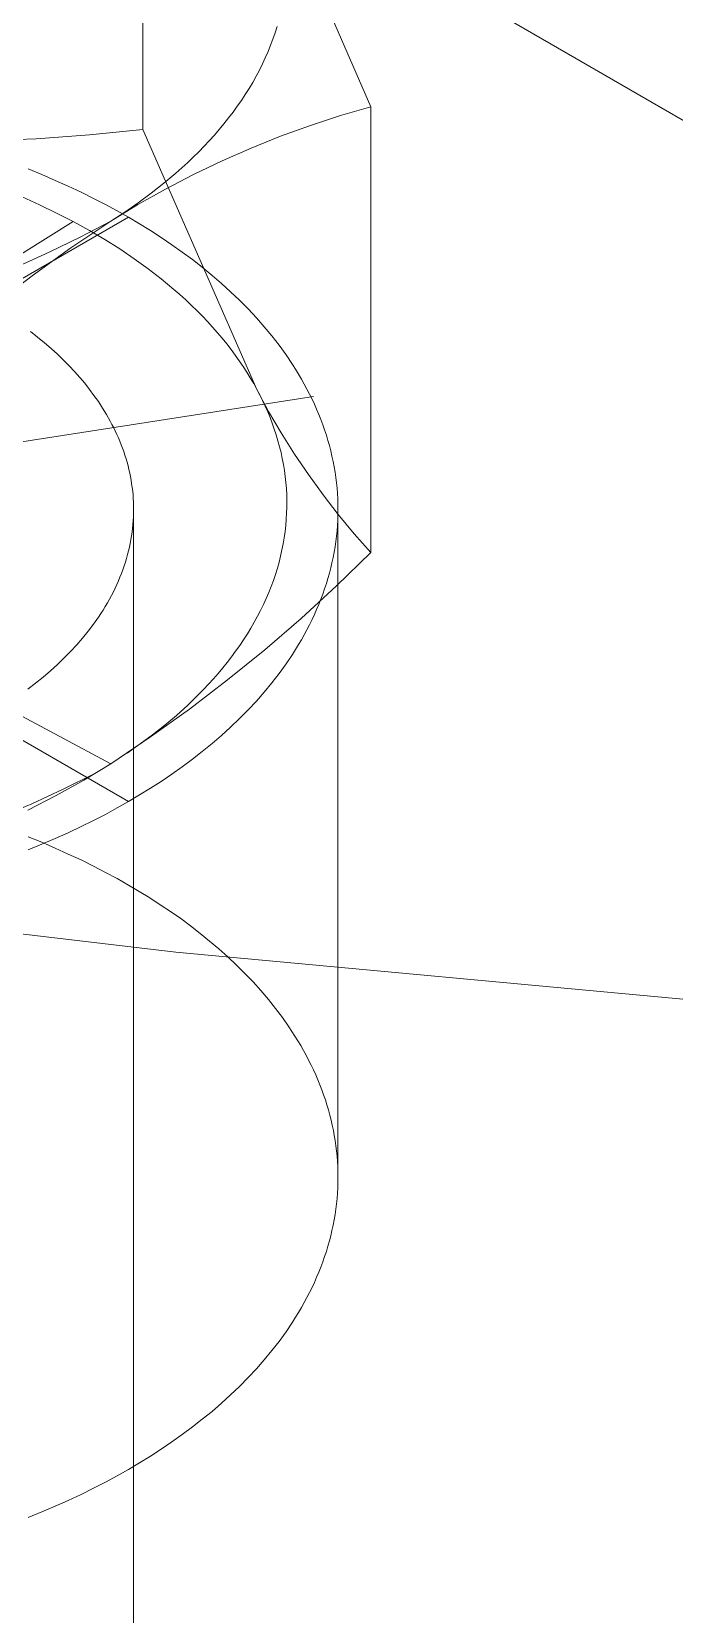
# Model space of a CAD drawing. Header units: millimetres. Extents: x -263 to 4879, y -277 to 2995.
# Drawn here: x 4021.23 to 4026.84, y 2111.66 to 2125.47 of the extents above; entities that cross this region are included whole.
import ezdxf

# ---------------------------------------------------------------- set-up
doc = ezdxf.new("R2010")
doc.units = ezdxf.units.MM
doc.layers.add('ZANO_R', color=7, linetype='Continuous', lineweight=0)

msp = doc.modelspace()

# ---------------------------------------------------------------- linework, layer by layer
at = {"layer": 'ZANO_R'}
for p, q in [((3998.745, 2140.959), (4159.93, 2047.899)), ((4022.204, 2124.612), (4022.204, 2128.501)), ((4024.194, 2124.81), (4023.252, 2126.978)), ((4023.359, 2125.456), (4023.34, 2125.401)), ((4023.376, 2125.511), (4023.359, 2125.456)), ((4023.297, 2125.292), (4023.273, 2125.238)), ((4023.319, 2125.347), (4023.297, 2125.292)), ((4023.34, 2125.401), (4023.319, 2125.347)), ((4023.248, 2125.184), (4023.221, 2125.13)), ((4023.273, 2125.238), (4023.248, 2125.184)), ((4023.163, 2125.023), (4023.131, 2124.97)), ((4023.193, 2125.076), (4023.163, 2125.023)), ((4023.221, 2125.13), (4023.193, 2125.076)), ((4023.064, 2124.865), (4023.028, 2124.814)), ((4023.098, 2124.918), (4023.064, 2124.865)), ((4023.131, 2124.97), (4023.098, 2124.918)), ((4022.991, 2124.762), (4022.952, 2124.712)), ((4023.028, 2124.814), (4022.991, 2124.762)), ((4023.666, 2124.647), (4023.929, 2124.733)), ((4023.929, 2124.733), (4024.194, 2124.81)), ((4024.194, 2120.921), (4024.194, 2124.81)), ((4021.739, 2124.564), (4022.204, 2124.612)), ((4022.204, 2124.612), (4023.199, 2122.344)), ((4022.871, 2124.611), (4022.828, 2124.562)), ((4022.912, 2124.661), (4022.871, 2124.611)), ((4022.952, 2124.712), (4022.912, 2124.661)), ((4023.406, 2124.552), (4023.666, 2124.647)), ((4020.805, 2124.515), (4021.273, 2124.531)), ((4021.273, 2124.531), (4021.739, 2124.564)), ((4022.738, 2124.465), (4022.692, 2124.417)), ((4022.784, 2124.513), (4022.738, 2124.465)), ((4022.828, 2124.562), (4022.784, 2124.513)), ((4022.896, 2124.338), (4023.149, 2124.449)), ((4023.149, 2124.449), (4023.406, 2124.552)), ((4022.595, 2124.323), (4022.545, 2124.277)), ((4022.644, 2124.37), (4022.595, 2124.323)), ((4022.692, 2124.417), (4022.644, 2124.37)), ((4022.646, 2124.219), (4022.896, 2124.338)), ((4021.321, 2124.218), (4021.201, 2124.267)), ((4021.438, 2124.168), (4021.321, 2124.218)), ((4022.493, 2124.231), (4022.387, 2124.142)), ((4022.401, 2124.091), (4022.646, 2124.219)), ((4022.545, 2124.277), (4022.493, 2124.231)), ((4021.553, 2124.117), (4021.438, 2124.168)), ((4021.664, 2124.065), (4021.553, 2124.117)), ((4021.772, 2124.011), (4021.664, 2124.065)), ((4022.16, 2123.956), (4022.401, 2124.091)), ((4022.277, 2124.056), (4022.163, 2123.972)), ((4022.387, 2124.142), (4022.277, 2124.056)), ((4021.149, 2124.024), (4021.302, 2123.955)), ((4021.302, 2123.955), (4021.451, 2123.883)), ((4021.877, 2123.957), (4021.772, 2124.011)), ((4021.979, 2123.902), (4021.877, 2123.957)), ((4021.923, 2123.813), (4022.16, 2123.956)), ((4022.078, 2123.846), (4021.979, 2123.902)), ((4022.163, 2123.972), (4022.045, 2123.891)), ((4022.078, 2118.748), (4013.248, 2123.846)), ((4013.248, 2118.748), (4022.078, 2123.846)), ((4013.73, 2118.889), (4021.596, 2123.809)), ((4021.451, 2123.883), (4021.596, 2123.809)), ((4021.576, 2123.579), (4021.923, 2123.813)), ((4021.596, 2123.809), (4021.737, 2123.731)), ((4021.923, 2123.813), (4021.657, 2123.671)), ((4022.045, 2123.891), (4021.923, 2123.813)), ((4022.175, 2123.789), (4022.078, 2123.846)), ((4022.271, 2123.73), (4022.175, 2123.789)), ((4021.923, 2119.078), (4013.403, 2123.62)), ((4021.657, 2123.671), (4021.386, 2123.54)), ((4021.737, 2123.731), (4021.872, 2123.651)), ((4021.872, 2123.651), (4022.003, 2123.569)), ((4022.365, 2123.669), (4022.271, 2123.73)), ((4022.457, 2123.606), (4022.365, 2123.669)), ((4021.386, 2123.54), (4021.111, 2123.417)), ((4021.236, 2123.336), (4021.576, 2123.579)), ((4022.003, 2123.569), (4022.129, 2123.484)), ((4022.129, 2123.484), (4022.25, 2123.397)), ((4022.548, 2123.542), (4022.457, 2123.606)), ((4022.637, 2123.476), (4022.548, 2123.542)), ((4022.25, 2123.397), (4022.365, 2123.308)), ((4022.723, 2123.409), (4022.637, 2123.476)), ((4022.808, 2123.339), (4022.723, 2123.409)), ((4020.903, 2123.082), (4021.236, 2123.336)), ((4022.365, 2123.308), (4022.475, 2123.217)), ((4022.475, 2123.217), (4022.527, 2123.171)), ((4022.89, 2123.268), (4022.808, 2123.339)), ((4022.97, 2123.196), (4022.89, 2123.268)), ((4022.527, 2123.171), (4022.579, 2123.124)), ((4022.579, 2123.124), (4022.629, 2123.077)), ((4022.629, 2123.077), (4022.677, 2123.03)), ((4023.048, 2123.122), (4022.97, 2123.196)), ((4023.123, 2123.046), (4023.048, 2123.122)), ((4022.677, 2123.03), (4022.724, 2122.983)), ((4022.724, 2122.983), (4022.769, 2122.935)), ((4022.769, 2122.935), (4022.813, 2122.887)), ((4023.195, 2122.969), (4023.123, 2123.046)), ((4023.264, 2122.89), (4023.195, 2122.969)), ((4021.223, 2122.848), (4021.285, 2122.799)), ((4021.285, 2122.799), (4021.345, 2122.75)), ((4022.813, 2122.887), (4022.856, 2122.838)), ((4022.856, 2122.838), (4022.897, 2122.79)), ((4023.33, 2122.81), (4023.264, 2122.89)), ((4023.394, 2122.729), (4023.33, 2122.81)), ((4021.345, 2122.75), (4021.402, 2122.7)), ((4021.402, 2122.7), (4021.457, 2122.65)), ((4022.897, 2122.79), (4022.937, 2122.741)), ((4022.937, 2122.741), (4022.975, 2122.691)), ((4022.975, 2122.691), (4023.011, 2122.642)), ((4023.454, 2122.646), (4023.394, 2122.729)), ((4021.457, 2122.65), (4021.51, 2122.6)), ((4021.51, 2122.6), (4021.56, 2122.55)), ((4021.56, 2122.55), (4021.607, 2122.499)), ((4023.011, 2122.642), (4023.046, 2122.593)), ((4023.046, 2122.593), (4023.08, 2122.543)), ((4023.08, 2122.543), (4023.112, 2122.493)), ((4023.51, 2122.562), (4023.454, 2122.646)), ((4023.537, 2122.519), (4023.51, 2122.562)), ((4023.563, 2122.477), (4023.537, 2122.519)), ((4021.607, 2122.499), (4021.652, 2122.448)), ((4021.652, 2122.448), (4021.696, 2122.397)), ((4021.696, 2122.397), (4021.737, 2122.344)), ((4023.112, 2122.493), (4023.142, 2122.444)), ((4023.142, 2122.444), (4023.172, 2122.394)), ((4023.172, 2122.394), (4023.199, 2122.344)), ((4023.589, 2122.434), (4023.563, 2122.477)), ((4023.613, 2122.39), (4023.589, 2122.434)), ((4023.636, 2122.347), (4023.613, 2122.39)), ((4011.632, 2120.416), (4023.694, 2122.282)), ((4021.737, 2122.344), (4021.777, 2122.291)), ((4021.777, 2122.291), (4021.816, 2122.237)), ((4023.199, 2122.344), (4023.302, 2122.152)), ((4023.199, 2122.344), (4023.225, 2122.296)), ((4023.225, 2122.296), (4023.249, 2122.247)), ((4023.249, 2122.247), (4023.272, 2122.198)), ((4023.659, 2122.303), (4023.636, 2122.347)), ((4023.681, 2122.259), (4023.659, 2122.303)), ((4023.701, 2122.215), (4023.681, 2122.259)), ((4021.816, 2122.237), (4021.852, 2122.181)), ((4021.852, 2122.181), (4021.886, 2122.125)), ((4021.886, 2122.125), (4021.919, 2122.068)), ((4023.272, 2122.198), (4023.294, 2122.148)), ((4023.294, 2122.148), (4023.314, 2122.098)), ((4023.302, 2122.152), (4023.412, 2121.964)), ((4023.721, 2122.17), (4023.701, 2122.215)), ((4023.74, 2122.125), (4023.721, 2122.17)), ((4023.758, 2122.08), (4023.74, 2122.125)), ((4021.919, 2122.068), (4021.934, 2122.039)), ((4021.934, 2122.039), (4021.949, 2122.01)), ((4021.949, 2122.01), (4021.963, 2121.981)), ((4021.963, 2121.981), (4021.977, 2121.951)), ((4023.314, 2122.098), (4023.333, 2122.048)), ((4023.333, 2122.048), (4023.351, 2121.998)), ((4023.351, 2121.998), (4023.368, 2121.947)), ((4023.412, 2121.964), (4023.528, 2121.78)), ((4023.775, 2122.035), (4023.758, 2122.08)), ((4023.791, 2121.99), (4023.775, 2122.035)), ((4023.806, 2121.945), (4023.791, 2121.99)), ((4021.977, 2121.951), (4021.99, 2121.921)), ((4021.99, 2121.921), (4022.003, 2121.891)), ((4022.003, 2121.891), (4022.015, 2121.861)), ((4022.015, 2121.861), (4022.026, 2121.831)), ((4022.026, 2121.831), (4022.037, 2121.801)), ((4023.368, 2121.947), (4023.383, 2121.896)), ((4023.383, 2121.896), (4023.397, 2121.844)), ((4023.397, 2121.844), (4023.41, 2121.793)), ((4023.819, 2121.899), (4023.806, 2121.945)), ((4023.832, 2121.853), (4023.819, 2121.899)), ((4023.844, 2121.807), (4023.832, 2121.853)), ((4022.037, 2121.801), (4022.047, 2121.77)), ((4022.047, 2121.77), (4022.057, 2121.739)), ((4022.057, 2121.739), (4022.066, 2121.708)), ((4022.066, 2121.708), (4022.074, 2121.677)), ((4023.41, 2121.793), (4023.421, 2121.741)), ((4023.421, 2121.741), (4023.431, 2121.688)), ((4023.431, 2121.688), (4023.44, 2121.636)), ((4023.528, 2121.78), (4023.649, 2121.6)), ((4023.855, 2121.761), (4023.844, 2121.807)), ((4023.865, 2121.715), (4023.855, 2121.761)), ((4023.874, 2121.669), (4023.865, 2121.715)), ((4022.074, 2121.677), (4022.082, 2121.646)), ((4022.082, 2121.646), (4022.089, 2121.614)), ((4022.089, 2121.614), (4022.096, 2121.583)), ((4022.096, 2121.583), (4022.101, 2121.551)), ((4022.101, 2121.551), (4022.106, 2121.52)), ((4023.44, 2121.636), (4023.447, 2121.583)), ((4023.447, 2121.583), (4023.453, 2121.531)), ((4023.649, 2121.6), (4023.777, 2121.423)), ((4023.882, 2121.623), (4023.874, 2121.669)), ((4023.888, 2121.576), (4023.882, 2121.623)), ((4023.894, 2121.53), (4023.888, 2121.576)), ((4022.106, 2121.52), (4022.111, 2121.488)), ((4022.111, 2121.488), (4022.115, 2121.456)), ((4022.115, 2121.456), (4022.118, 2121.423)), ((4022.118, 2121.423), (4022.12, 2121.391)), ((4023.453, 2121.531), (4023.457, 2121.478)), ((4023.457, 2121.478), (4023.46, 2121.424)), ((4023.46, 2121.424), (4023.461, 2121.371)), ((4023.777, 2121.423), (4023.91, 2121.251)), ((4023.899, 2121.483), (4023.894, 2121.53)), ((4023.903, 2121.437), (4023.899, 2121.483)), ((4023.905, 2121.39), (4023.903, 2121.437)), ((4022.12, 2121.391), (4022.122, 2121.359)), ((4022.122, 2121.359), (4022.123, 2121.327)), ((4022.123, 2121.327), (4022.123, 2121.294)), ((4022.123, 2121.294), (4022.123, 2121.262)), ((4023.461, 2121.318), (4023.459, 2121.264)), ((4023.461, 2121.371), (4023.461, 2121.318)), ((4023.907, 2121.343), (4023.905, 2121.39)), ((4023.907, 2121.297), (4023.907, 2121.343)), ((4023.907, 2121.25), (4023.907, 2121.297)), ((4022.117, 2121.164), (4022.114, 2121.131)), ((4022.12, 2121.196), (4022.117, 2121.164)), ((4022.122, 2121.229), (4022.12, 2121.196)), ((4022.123, 2121.262), (4022.122, 2121.229)), ((4022.123, 2121.262), (4022.123, 2033.898)), ((4023.452, 2121.157), (4023.446, 2121.104)), ((4023.456, 2121.211), (4023.452, 2121.157)), ((4023.459, 2121.264), (4023.456, 2121.211)), ((4023.899, 2121.11), (4023.903, 2121.157)), ((4023.903, 2121.157), (4023.905, 2121.203)), ((4023.905, 2121.203), (4023.907, 2121.25)), ((4023.907, 2121.203), (4023.907, 2115.47)), ((4023.91, 2121.251), (4024.05, 2121.084)), ((4022.094, 2121), (4022.087, 2120.967)), ((4022.1, 2121.033), (4022.094, 2121)), ((4022.105, 2121.066), (4022.1, 2121.033)), ((4022.11, 2121.098), (4022.105, 2121.066)), ((4022.114, 2121.131), (4022.11, 2121.098)), ((4023.429, 2120.997), (4023.418, 2120.943)), ((4023.438, 2121.05), (4023.429, 2120.997)), ((4023.446, 2121.104), (4023.438, 2121.05)), ((4023.882, 2120.971), (4023.888, 2121.017)), ((4023.888, 2121.017), (4023.894, 2121.064)), ((4023.894, 2121.064), (4023.899, 2121.11)), ((4024.05, 2121.084), (4024.194, 2120.921)), ((4022.061, 2120.869), (4022.051, 2120.837)), ((4022.07, 2120.902), (4022.061, 2120.869)), ((4022.079, 2120.935), (4022.07, 2120.902)), ((4022.087, 2120.967), (4022.079, 2120.935)), ((4023.406, 2120.89), (4023.393, 2120.837)), ((4023.418, 2120.943), (4023.406, 2120.89)), ((4023.855, 2120.832), (4023.865, 2120.878)), ((4023.865, 2120.878), (4023.874, 2120.924)), ((4023.874, 2120.924), (4023.882, 2120.971)), ((4024.194, 2120.921), (4023.894, 2120.629)), ((4022.017, 2120.739), (4022.004, 2120.707)), ((4022.029, 2120.771), (4022.017, 2120.739)), ((4022.041, 2120.804), (4022.029, 2120.771)), ((4022.051, 2120.837), (4022.041, 2120.804)), ((4023.361, 2120.73), (4023.343, 2120.677)), ((4023.378, 2120.783), (4023.361, 2120.73)), ((4023.393, 2120.837), (4023.378, 2120.783)), ((4023.819, 2120.694), (4023.832, 2120.74)), ((4023.832, 2120.74), (4023.844, 2120.786)), ((4023.844, 2120.786), (4023.855, 2120.832)), ((4021.962, 2120.61), (4021.946, 2120.578)), ((4021.977, 2120.642), (4021.962, 2120.61)), ((4021.991, 2120.674), (4021.977, 2120.642)), ((4022.004, 2120.707), (4021.991, 2120.674)), ((4023.324, 2120.625), (4023.303, 2120.572)), ((4023.343, 2120.677), (4023.324, 2120.625)), ((4023.894, 2120.629), (4023.586, 2120.346)), ((4023.775, 2120.558), (4023.791, 2120.603)), ((4023.791, 2120.603), (4023.806, 2120.649)), ((4023.806, 2120.649), (4023.819, 2120.694)), ((3995.681, 2120.549), (4022.493, 2117.435)), ((4021.876, 2120.451), (4021.856, 2120.419)), ((4021.894, 2120.482), (4021.876, 2120.451)), ((4021.912, 2120.514), (4021.894, 2120.482)), ((4021.929, 2120.546), (4021.912, 2120.514)), ((4021.946, 2120.578), (4021.929, 2120.546)), ((4023.256, 2120.467), (4023.231, 2120.415)), ((4023.28, 2120.519), (4023.256, 2120.467)), ((4023.303, 2120.572), (4023.28, 2120.519)), ((4023.721, 2120.423), (4023.74, 2120.468)), ((4023.74, 2120.468), (4023.758, 2120.513)), ((4023.758, 2120.513), (4023.775, 2120.558)), ((4021.816, 2120.357), (4021.772, 2120.295)), ((4021.836, 2120.388), (4021.816, 2120.357)), ((4021.856, 2120.419), (4021.836, 2120.388)), ((4023.176, 2120.312), (4023.147, 2120.261)), ((4023.204, 2120.364), (4023.176, 2120.312)), ((4023.231, 2120.415), (4023.204, 2120.364)), ((4023.586, 2120.346), (4023.269, 2120.073)), ((4023.659, 2120.29), (4023.681, 2120.335)), ((4023.681, 2120.335), (4023.701, 2120.379)), ((4023.701, 2120.379), (4023.721, 2120.423)), ((4021.677, 2120.174), (4021.626, 2120.115)), ((4021.726, 2120.234), (4021.677, 2120.174)), ((4021.772, 2120.295), (4021.726, 2120.234)), ((4023.116, 2120.211), (4023.083, 2120.16)), ((4023.147, 2120.261), (4023.116, 2120.211)), ((4023.589, 2120.16), (4023.613, 2120.203)), ((4023.613, 2120.203), (4023.636, 2120.247)), ((4023.636, 2120.247), (4023.659, 2120.29)), ((4021.572, 2120.056), (4021.515, 2119.999)), ((4021.626, 2120.115), (4021.572, 2120.056)), ((4023.269, 2120.073), (4022.944, 2119.809)), ((4023.014, 2120.06), (4022.978, 2120.011)), ((4023.049, 2120.11), (4023.014, 2120.06)), ((4023.083, 2120.16), (4023.049, 2120.11)), ((4023.454, 2119.948), (4023.51, 2120.032)), ((4023.51, 2120.032), (4023.537, 2120.074)), ((4023.537, 2120.074), (4023.563, 2120.117)), ((4023.563, 2120.117), (4023.589, 2120.16)), ((4021.457, 2119.943), (4021.396, 2119.887)), ((4021.515, 2119.999), (4021.457, 2119.943)), ((4022.901, 2119.914), (4022.861, 2119.866)), ((4022.94, 2119.962), (4022.901, 2119.914)), ((4022.978, 2120.011), (4022.94, 2119.962)), ((4023.394, 2119.865), (4023.454, 2119.948)), ((4021.267, 2119.78), (4021.2, 2119.728)), ((4021.332, 2119.833), (4021.267, 2119.78)), ((4021.396, 2119.887), (4021.332, 2119.833)), ((4022.944, 2119.809), (4022.611, 2119.555)), ((4022.777, 2119.772), (4022.733, 2119.725)), ((4022.82, 2119.819), (4022.777, 2119.772)), ((4022.861, 2119.866), (4022.82, 2119.819)), ((4023.264, 2119.703), (4023.33, 2119.783)), ((4023.33, 2119.783), (4023.394, 2119.865)), ((4022.642, 2119.634), (4022.595, 2119.589)), ((4022.688, 2119.679), (4022.642, 2119.634)), ((4022.733, 2119.725), (4022.688, 2119.679)), ((4023.123, 2119.547), (4023.195, 2119.625)), ((4023.195, 2119.625), (4023.264, 2119.703)), ((4022.611, 2119.555), (4022.271, 2119.312)), ((4022.497, 2119.5), (4022.395, 2119.414)), ((4022.595, 2119.589), (4022.497, 2119.5)), ((4023.048, 2119.472), (4023.123, 2119.547)), ((4022.395, 2119.414), (4022.289, 2119.331)), ((4022.89, 2119.325), (4022.97, 2119.397)), ((4022.97, 2119.397), (4023.048, 2119.472)), ((4022.271, 2119.312), (4021.923, 2119.078)), ((4022.179, 2119.25), (4022.067, 2119.171)), ((4022.289, 2119.331), (4022.179, 2119.25)), ((4022.723, 2119.185), (4022.808, 2119.254)), ((4022.808, 2119.254), (4022.89, 2119.325)), ((4021.923, 2119.078), (4021.687, 2118.935)), ((4022.548, 2119.051), (4022.637, 2119.117)), ((4022.637, 2119.117), (4022.723, 2119.185)), ((4021.687, 2118.935), (4021.446, 2118.8)), ((4021.779, 2118.991), (4021.509, 2118.855)), ((4022.271, 2118.864), (4022.365, 2118.924)), ((4022.365, 2118.924), (4022.457, 2118.987)), ((4022.457, 2118.987), (4022.548, 2119.051)), ((4021.446, 2118.8), (4021.2, 2118.672)), ((4021.509, 2118.855), (4021.234, 2118.729)), ((4022.078, 2118.748), (4022.175, 2118.805)), ((4022.175, 2118.805), (4022.271, 2118.864)), ((4021.234, 2118.729), (4020.955, 2118.612)), ((4021.877, 2118.636), (4021.979, 2118.692)), ((4021.979, 2118.692), (4022.078, 2118.748)), ((4021.553, 2118.476), (4021.664, 2118.529)), ((4021.664, 2118.529), (4021.772, 2118.582)), ((4021.772, 2118.582), (4021.877, 2118.636)), ((4021.321, 2118.392), (4021.201, 2118.441)), ((4021.201, 2118.326), (4021.321, 2118.375)), ((4021.321, 2118.375), (4021.438, 2118.425)), ((4021.438, 2118.342), (4021.321, 2118.392)), ((4021.438, 2118.425), (4021.553, 2118.476)), ((4021.553, 2118.29), (4021.438, 2118.342)), ((4021.664, 2118.238), (4021.553, 2118.29)), ((4021.772, 2118.185), (4021.664, 2118.238)), ((4021.877, 2118.13), (4021.772, 2118.185)), ((4021.979, 2118.075), (4021.877, 2118.13)), ((4022.078, 2118.019), (4021.979, 2118.075)), ((4022.172, 2117.964), (4022.078, 2118.019)), ((4022.265, 2117.907), (4022.172, 2117.964)), ((4022.356, 2117.848), (4022.265, 2117.907)), ((4022.446, 2117.788), (4022.356, 2117.848)), ((4022.534, 2117.726), (4022.446, 2117.788)), ((4022.62, 2117.662), (4022.534, 2117.726)), ((4022.705, 2117.597), (4022.62, 2117.662)), ((4022.787, 2117.53), (4022.705, 2117.597)), ((4022.493, 2117.435), (4049.887, 2114.892)), ((4022.868, 2117.462), (4022.787, 2117.53)), ((4022.946, 2117.392), (4022.868, 2117.462)), ((4023.022, 2117.321), (4022.946, 2117.392)), ((4023.095, 2117.248), (4023.022, 2117.321)), ((4023.166, 2117.174), (4023.095, 2117.248)), ((4023.234, 2117.098), (4023.166, 2117.174)), ((4023.3, 2117.021), (4023.234, 2117.098)), ((4023.362, 2116.943), (4023.3, 2117.021)), ((4023.422, 2116.863), (4023.362, 2116.943)), ((4023.479, 2116.783), (4023.422, 2116.863)), ((4023.532, 2116.701), (4023.479, 2116.783)), ((4023.582, 2116.618), (4023.532, 2116.701)), ((4023.606, 2116.576), (4023.582, 2116.618)), ((4023.629, 2116.534), (4023.606, 2116.576)), ((4023.651, 2116.491), (4023.629, 2116.534)), ((4023.673, 2116.449), (4023.651, 2116.491)), ((4023.693, 2116.406), (4023.673, 2116.449)), ((4023.713, 2116.363), (4023.693, 2116.406)), ((4023.731, 2116.32), (4023.713, 2116.363)), ((4023.749, 2116.276), (4023.731, 2116.32)), ((4023.766, 2116.233), (4023.749, 2116.276)), ((4023.782, 2116.189), (4023.766, 2116.233)), ((4023.797, 2116.145), (4023.782, 2116.189)), ((4023.811, 2116.101), (4023.797, 2116.145)), ((4023.824, 2116.057), (4023.811, 2116.101)), ((4023.836, 2116.012), (4023.824, 2116.057)), ((4023.847, 2115.968), (4023.836, 2116.012)), ((4023.858, 2115.923), (4023.847, 2115.968)), ((4023.867, 2115.879), (4023.858, 2115.923)), ((4023.875, 2115.834), (4023.867, 2115.879)), ((4023.883, 2115.789), (4023.875, 2115.834)), ((4023.889, 2115.744), (4023.883, 2115.789)), ((4023.895, 2115.699), (4023.889, 2115.744)), ((4023.899, 2115.654), (4023.895, 2115.699)), ((4023.903, 2115.609), (4023.899, 2115.654)), ((4023.905, 2115.563), (4023.903, 2115.609)), ((4023.903, 2115.33), (4023.905, 2115.377)), ((4023.905, 2115.377), (4023.907, 2115.423)), ((4023.907, 2115.423), (4023.907, 2115.47)), ((4023.888, 2115.191), (4023.894, 2115.237)), ((4023.894, 2115.237), (4023.899, 2115.284)), ((4023.899, 2115.284), (4023.903, 2115.33)), ((4023.865, 2115.052), (4023.874, 2115.098)), ((4023.874, 2115.098), (4023.882, 2115.144)), ((4023.882, 2115.144), (4023.888, 2115.191)), ((4023.832, 2114.914), (4023.844, 2114.959)), ((4023.844, 2114.959), (4023.855, 2115.005)), ((4023.855, 2115.005), (4023.865, 2115.052)), ((4023.791, 2114.777), (4023.806, 2114.822)), ((4023.806, 2114.822), (4023.819, 2114.868)), ((4023.819, 2114.868), (4023.832, 2114.914)), ((4023.74, 2114.641), (4023.758, 2114.686)), ((4023.758, 2114.686), (4023.775, 2114.731)), ((4023.775, 2114.731), (4023.791, 2114.777)), ((4023.659, 2114.464), (4023.681, 2114.508)), ((4023.681, 2114.508), (4023.701, 2114.552)), ((4023.701, 2114.552), (4023.721, 2114.597)), ((4023.721, 2114.597), (4023.74, 2114.641)), ((4023.589, 2114.333), (4023.613, 2114.377)), ((4023.613, 2114.377), (4023.636, 2114.42)), ((4023.636, 2114.42), (4023.659, 2114.464)), ((4023.51, 2114.205), (4023.537, 2114.248)), ((4023.537, 2114.248), (4023.563, 2114.29)), ((4023.563, 2114.29), (4023.589, 2114.333)), ((4023.394, 2114.038), (4023.454, 2114.121)), ((4023.454, 2114.121), (4023.51, 2114.205)), ((4023.264, 2113.877), (4023.33, 2113.957)), ((4023.33, 2113.957), (4023.394, 2114.038)), ((4023.195, 2113.798), (4023.264, 2113.877)), ((4023.048, 2113.645), (4023.123, 2113.721)), ((4023.123, 2113.721), (4023.195, 2113.798)), ((4022.89, 2113.498), (4022.97, 2113.571)), ((4022.97, 2113.571), (4023.048, 2113.645)), ((4022.723, 2113.358), (4022.808, 2113.427)), ((4022.808, 2113.427), (4022.89, 2113.498)), ((4022.548, 2113.225), (4022.637, 2113.291)), ((4022.637, 2113.291), (4022.723, 2113.358)), ((4022.365, 2113.098), (4022.457, 2113.16)), ((4022.457, 2113.16), (4022.548, 2113.225)), ((4022.175, 2112.978), (4022.271, 2113.037)), ((4022.271, 2113.037), (4022.365, 2113.098)), ((4021.877, 2112.81), (4021.979, 2112.865)), ((4021.979, 2112.865), (4022.078, 2112.921)), ((4022.078, 2112.921), (4022.175, 2112.978)), ((4021.664, 2112.702), (4021.772, 2112.756)), ((4021.772, 2112.756), (4021.877, 2112.81)), ((4021.321, 2112.549), (4021.438, 2112.599)), ((4021.438, 2112.599), (4021.553, 2112.65)), ((4021.553, 2112.65), (4021.664, 2112.702)), ((4021.201, 2112.5), (4021.321, 2112.549))]:
    msp.add_line(p, q, dxfattribs=at)

doc.saveas('drawing.dxf')
